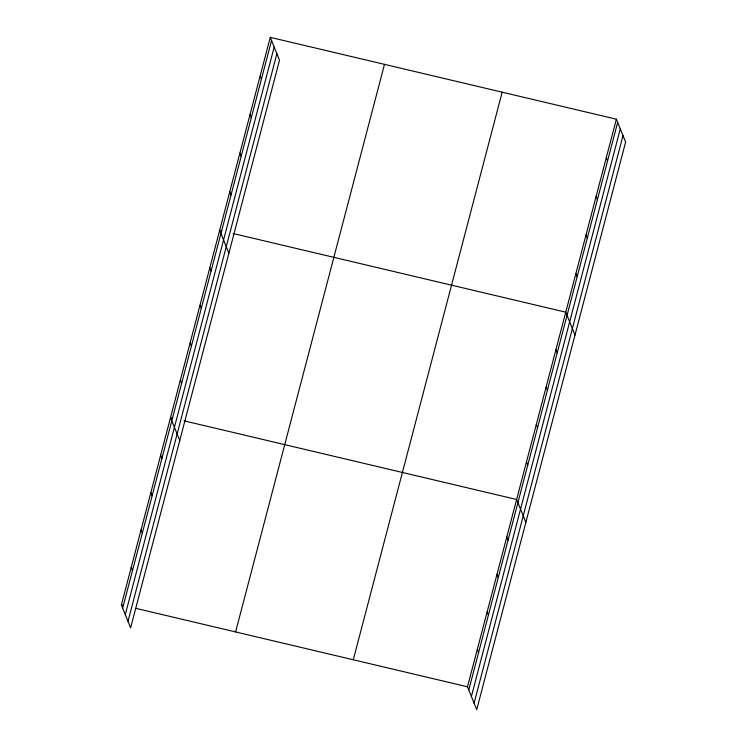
<?xml version="1.0" encoding="UTF-8"?>
<svg xmlns="http://www.w3.org/2000/svg" width="747" height="747" viewBox="0 0 747 747"><rect width="100%" height="100%" fill="white"/><g stroke="black" fill="none" stroke-linecap="round" stroke-linejoin="round"><path stroke-width="1.12" d="M270.274 37.35L279.509 60.218L130.622 627.797L121.378 604.921L270.274 37.35L616.378 119.203L625.622 142.079L476.726 709.65L467.491 686.782L616.378 119.203M122.667 608.105L271.553 40.525M125.291 614.604L274.177 47.024M127.998 621.299L276.885 53.719M235.594 631.934L384.49 64.363M353.275 659.769L502.161 92.198M468.771 689.957L617.666 122.387M471.394 696.456L620.29 128.886M474.102 703.151L622.998 135.58M221.887 230.851L219.646 230.328L228.89 253.196M233.083 233.503L565.759 312.181L574.994 335.048M172.753 418.152L170.512 417.62L179.756 440.497M183.949 420.804L516.625 499.482L525.86 522.349M121.378 604.921L123.619 605.453M135.935 608.366L467.491 686.782M606.256 157.804L607.535 160.978M596.134 196.396L597.413 199.58M586.003 234.988L587.291 238.172M575.881 273.589L577.17 276.763M555.927 349.643L557.215 352.817M546.104 387.105L547.383 390.279M536.281 424.557L537.56 427.742M526.448 462.019L527.737 465.204M506.793 536.944L508.081 540.118M496.97 574.396L498.249 577.58M487.137 611.858L488.426 615.042M260.143 75.942L261.431 79.126M477.314 649.32L478.603 652.495M250.021 114.543L251.309 117.718M239.899 153.135L241.178 156.31M229.777 191.727L231.056 194.911M209.823 267.781L211.102 270.965M199.991 305.243L201.279 308.427M190.168 342.705L191.456 345.88M180.344 380.167L181.624 383.342M160.689 455.082L161.968 458.266M150.857 492.544L152.145 495.719M141.034 530.006L142.322 533.181M131.211 567.468L132.49 570.643"/></g></svg>
